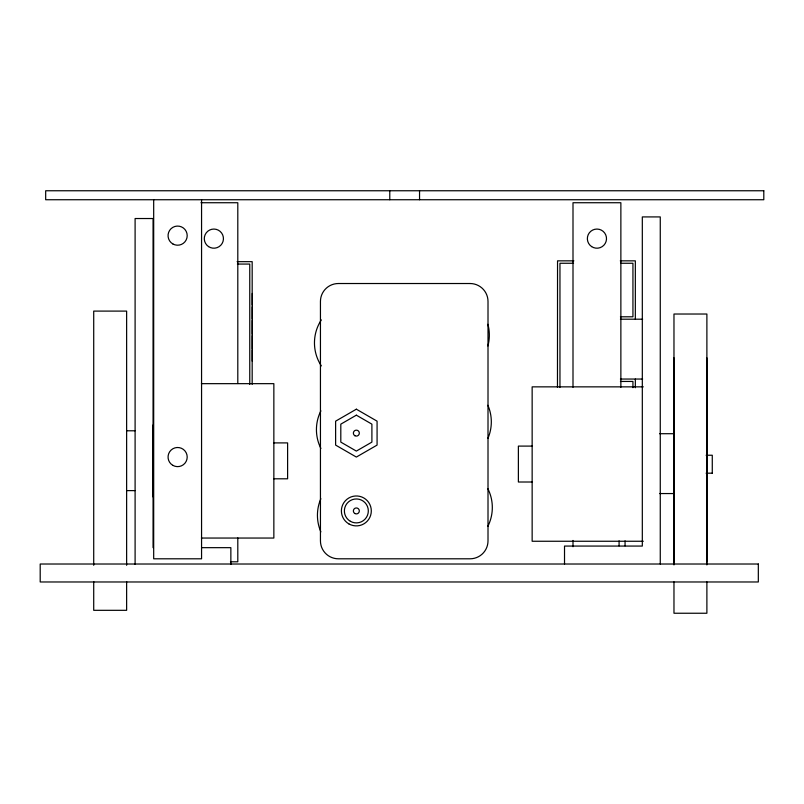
<?xml version="1.0" encoding="UTF-8"?>
<svg xmlns="http://www.w3.org/2000/svg" width="804" height="804" viewBox="0 0 804 804"><rect width="100%" height="100%" fill="white"/><g stroke="black" fill="none" stroke-linecap="round" stroke-linejoin="round"><path stroke-width="1.21" d="M673.973 562.277L673.973 357.84M706.887 562.277L706.887 357.84M200.97 202.729L237.803 202.729L237.803 383.518M573.855 260.848L557.544 260.848L557.473 387.367M620.286 260.848L635.341 260.848L635.341 319.198M237.11 261.662L252.175 261.662L252.175 384.362M573.564 263.26L559.956 263.26L559.956 387.357M620.567 263.26L632.939 263.26L632.939 316.796L620.427 316.796M237.391 264.064L249.763 264.064L249.763 384.402M620.417 319.198L642.637 319.198M620.417 379.046L642.637 379.046M620.427 381.448L632.939 381.448L632.939 387.679M201.412 383.659L273.852 383.659L273.852 538.047L201.412 538.047M643.3 386.855L532.147 386.855L532.147 541.253L643.3 541.253M126.63 430.783L135.012 430.783M659.612 433.708L673.973 433.708M273.852 442.903L287.611 442.903L287.611 478.802L273.852 478.802M532.147 446.099L518.379 446.099L518.379 482.008L532.147 482.008M706.103 455.235L712.274 455.235L712.274 473.164M706.103 473.184L712.274 473.184M126.63 490.621L135.012 490.621M659.612 493.555L673.973 493.555M201.995 547.665L230.859 547.665L230.859 564.418M230.436 561.795L237.803 561.795L237.803 537.936M706.887 564.941L706.887 314.022L673.973 314.022L673.973 564.941M706.887 581.885L706.887 613.241L673.973 613.241L673.973 581.885M660.265 564.016L660.265 216.919L642.316 216.919L642.316 546.067L564.519 546.067L564.519 564.016M635.341 379.046L635.341 387.729M625.06 540.871L625.06 545.856M620.869 387.287L620.869 202.729L573.001 202.729L573.001 387.287M619.08 540.871L619.08 545.856M573.001 540.449L573.001 546.73M419.547 190.759L419.547 199.734M389.779 190.759L389.779 199.734M252.245 293.44L252.245 304.967M252.245 306.816L252.245 319.017M252.245 320.454L252.245 334.183M252.245 335.62L252.245 348.986M252.245 350.052L252.245 361.177M201.563 199.734L201.563 558.8L153.685 558.8L153.685 199.734M153.061 547.665L153.061 218.527L135.102 218.527L135.102 564.368M152.961 425.055L152.961 496.862M126.63 565.302L126.63 311.098L93.716 311.098L93.716 565.302M126.63 581.563L126.63 610.316L93.716 610.316L93.716 581.563M487.887 405.276A41.888 41.888 0 0 1 487.887 438.471M487.857 488.711A41.888 41.888 0 0 1 487.857 526.329M487.907 324.283A41.888 41.888 0 0 1 487.907 345.961M320.897 448.461A41.888 41.888 0 0 1 320.897 410.844M320.866 531.886A41.888 41.888 0 0 1 320.866 498.701M321.349 365.91A41.888 41.888 0 0 1 321.349 319.891M356.353 409.196L335.62 421.165L335.62 445.094L356.353 457.064L377.076 445.094L377.076 421.165L356.353 409.196M356.353 415.176L340.806 424.15L340.806 442.11L356.353 451.084L371.9 442.11L371.9 424.15L356.353 415.176M763.8 190.759L45.677 190.759L45.677 199.734L763.8 199.734L763.8 190.759M470.049 283.521L338.394 283.521A17.949 17.949 0 0 0 320.444 301.47L320.444 540.851A17.949 17.949 0 0 0 338.394 558.8L470.049 558.8A17.949 17.949 0 0 0 488.008 540.851L488.008 301.47A17.949 17.949 0 0 0 470.049 283.521M758.323 564.016L40.2 564.016L40.2 581.975L758.323 581.975L758.323 564.016M350.363 521.293A11.97 11.97 0 0 0 368.322 510.922A11.97 11.97 0 0 0 350.363 500.56A11.97 11.97 0 0 0 350.363 521.293M348.866 523.886A14.964 14.964 0 0 0 371.307 510.922A14.964 14.964 0 0 0 348.866 497.967A14.964 14.964 0 0 0 348.866 523.886M354.855 513.515A2.995 2.995 0 0 0 359.338 510.922A2.995 2.995 0 0 0 354.855 508.339A2.995 2.995 0 0 0 354.855 513.515M354.855 435.718A2.995 2.995 0 0 0 359.338 433.125A2.995 2.995 0 0 0 354.855 430.542A2.995 2.995 0 0 0 354.855 435.718M591.613 246.597A9.578 9.578 0 0 0 606.487 239.26A9.578 9.578 0 0 0 592.699 230.044A9.578 9.578 0 0 0 591.613 246.597M208.548 246.597A9.578 9.578 0 0 0 223.422 239.26A9.578 9.578 0 0 0 209.633 230.044A9.578 9.578 0 0 0 208.548 246.597M172.84 243.934A9.578 9.578 0 0 0 187.201 235.642A9.578 9.578 0 0 0 172.84 227.351A9.578 9.578 0 0 0 172.84 243.934M172.84 465.355A9.578 9.578 0 0 0 187.201 457.064A9.578 9.578 0 0 0 172.84 448.773A9.578 9.578 0 0 0 172.84 465.355"/></g></svg>
